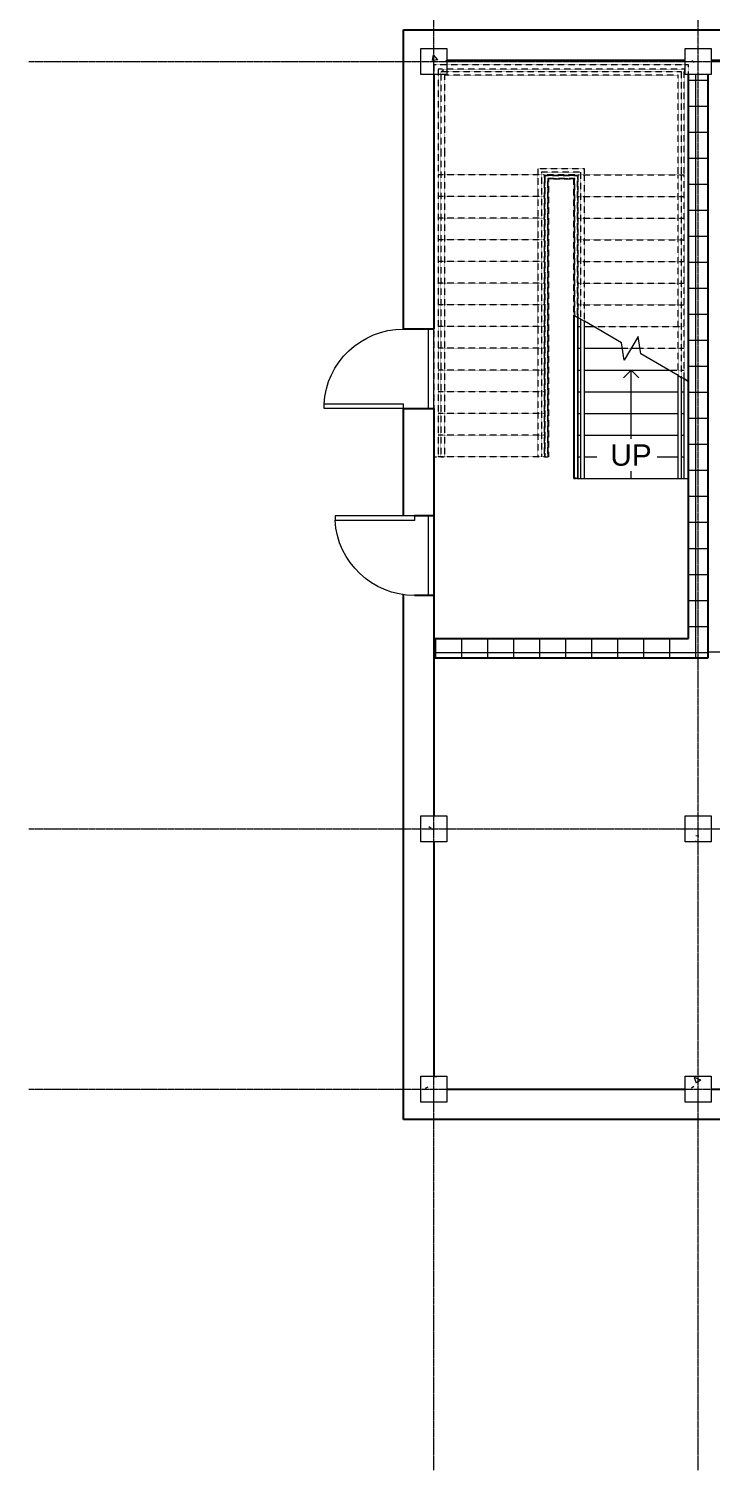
# Model space of a CAD drawing. Header units: millimetres. Extents: x -45493 to 8201, y -4031 to 23928.
# Drawn here: x -45493 to -37622, y -4031 to 12592 of the extents above; entities that cross this region are included whole.
import ezdxf

# ---------------------------------------------------------------- set-up
doc = ezdxf.new("R2010")
doc.units = ezdxf.units.MM
doc.linetypes.add('Grid Line', pattern=[22.225, 12.7, -3.175, 3.175, -3.175])
doc.linetypes.add('Overhead', pattern=[3.96875, 2.38125, -1.5875])
for name, color, linetype, lineweight in [('A-AREA', 32, 'Continuous', 9), ('A-DOOR', 31, 'Continuous', 9), ('A-FLOR-HRAL', 11, 'Continuous', 9), ('A-FLOR-HRAL-MBND', 50, 'Overhead', 9), ('A-WALL', 113, 'Continuous', 9), ('A-WALL-PATT', 111, 'Continuous', 9), ('S-COLS', 52, 'Continuous', 9), ('S-GRID', 1, 'Continuous', 9), ('S-STRS', 31, 'Continuous', 9), ('S-STRS-ANNO', 31, 'Continuous', 9), ('S-STRS-MBND', 31, 'Overhead', 9), ('S-STRS-TEXT', 31, 'Continuous', 9)]:
    doc.layers.add(name, color=color, linetype=linetype, lineweight=lineweight)
doc.styles.add('Arial', font='Arial.ttf', dxfattribs={"height": 245.883234})
pattern_1 = [(0, (0, 0), (0, 300), []), (90, (0, 0), (-300, 2e-14), [])]

# ---------------------------------------------------------------- blocks, each defined once
blk = doc.blocks.new('M_Concrete-Square-Column - 300 x 300mm-V24-1st Floor Dimensioned Plan')
at = {"layer": 'S-COLS'}
h = blk.add_hatch(dxfattribs=at)
h.set_pattern_fill('FP_25', color=256, style=0, pattern_type=2)
h.set_pattern_definition([(230, (37702.4, 12214.2), (-728.7365, 63.756), [76.2, -838.2]), (175, (37702.4, 12214.2), (140.972, -764.228), [60.96, -670.56]), (280.451, (37641.7, 12219.54), (-587.77, -700.467), [64.76, -712.36]), (226.184, (37702.4, 12011), (-1084.316, 168.17), [114.3, -1257.3]), (276.636, (37612.1, 12025), (-949.61, -989.71), [97.14, -1068.54]), (171.184, (37702.4, 12011), (-949.62, -989.7), [91.44, -1005.84]), (201, (37600.8, 12061.8), (-606.458, 409.061), [76.2, -838.2]), (146, (37600.8, 12061.8), (-247.208, -736.753), [60.96, -670.56]), (251.451, (37550.3, 12095.9), (-853.668, -327.685), [64.76, -712.36]), (217.5, (37702.43, 12214.23), (-12.3547, -338.2201), [33.528, -628.904, 33.528, -1320.292]), (217.5, (37702.43, 12214.23), (-12.3547, -338.2201), [-695.96, -647.192, 33.528, -639.572]), (187.5, (37702.43, 12214.23), (-267.279, -400.722), [33.528, -354.584, 33.528, -870.204]), (187.5, (37702.43, 12214.23), (-267.279, -400.722), [-421.64, -613.664, 33.528, -223.012]), (147.5, (37929, 12214.23), (-542.3633, 22.9153), [33.528, -220.472, 33.528, -1810.512]), (147.5, (37929, 12214.23), (-542.3633, 22.9153), [-287.528, -758.952, 33.528, -1018.032]), (137.5, (38030.6, 12214.23), (-592.517, -101.707), [33.528, -296.672, 33.528, -492.76, -746.76]), (137.5, (38030.6, 12214.23), (-592.517, -101.707), [-856.488, 33.528, -713.232])])
h.paths.add_polyline_path([(150, 150), (-150, 150), (-150, -150), (150, -150)], flags=0)
for p, q in [((150, 150), (-150, 150)), ((-150, 150), (-150, -150)), ((150, -150), (150, 150)), ((-150, -150), (150, -150))]:
    blk.add_line(p, q, dxfattribs=at)
blk = doc.blocks.new('M_Concrete-Square-Column - 300 x 300mm-V25-1st Floor Dimensioned Plan')
at = {"layer": 'S-COLS'}
h = blk.add_hatch(dxfattribs=at)
h.set_pattern_fill('FP_26', color=256, style=0, pattern_type=2)
h.set_pattern_definition([(230, (37702.4, 3364.2), (-728.7365, 63.756), [76.2, -838.2]), (175, (37702.4, 3364.2), (140.972, -764.228), [60.96, -670.56]), (280.451, (37641.7, 3369.54), (-587.77, -700.467), [64.76, -712.36]), (226.184, (37702.4, 3161), (-1084.316, 168.17), [114.3, -1257.3]), (276.636, (37612.1, 3175), (-949.61, -989.71), [97.14, -1068.54]), (171.184, (37702.4, 3161), (-949.62, -989.7), [91.44, -1005.84]), (201, (37600.8, 3211.8), (-606.458, 409.061), [76.2, -838.2]), (146, (37600.8, 3211.8), (-247.208, -736.753), [60.96, -670.56]), (251.451, (37550.3, 3245.9), (-853.668, -327.685), [64.76, -712.36]), (217.5, (37702.43, 3364.22), (-12.3547, -338.2201), [33.528, -628.904, 33.528, -647.192, -673.1]), (217.5, (37702.43, 3364.22), (-12.3547, -338.2201), [-1343.152, 33.528, -639.572]), (187.5, (37702.43, 3364.22), (-267.279, -400.722), [33.528, -354.584, 33.528, -870.204]), (187.5, (37702.43, 3364.22), (-267.279, -400.722), [-421.64, -613.664, 33.528, -223.012]), (147.5, (37929, 3364.22), (-542.3633, 22.9153), [33.528, -220.472, 33.528, -1810.512]), (147.5, (37929, 3364.22), (-542.3633, 22.9153), [-287.528, -758.952, 33.528, -1018.032]), (137.5, (38030.6, 3364.22), (-592.517, -101.707), [33.528, -296.672, 33.528, -492.76, -746.76]), (137.5, (38030.6, 3364.22), (-592.517, -101.707), [-856.488, 33.528, -713.232])])
h.paths.add_polyline_path([(150, 150), (-150, 150), (-150, -150), (150, -150)], flags=0)
for p, q in [((150, 150), (-150, 150)), ((-150, 150), (-150, -150)), ((150, -150), (150, 150)), ((-150, -150), (150, -150))]:
    blk.add_line(p, q, dxfattribs=at)
blk = doc.blocks.new('M_Concrete-Square-Column - 300 x 300mm-V26-1st Floor Dimensioned Plan')
at = {"layer": 'S-COLS'}
h = blk.add_hatch(dxfattribs=at)
h.set_pattern_fill('FP_27', color=256, style=0, pattern_type=2)
h.set_pattern_definition([(230, (37702.4, 364.2), (-728.7365, 63.756), [76.2, -838.2]), (175, (37702.4, 364.2), (140.972, -764.228), [60.96, -670.56]), (280.451, (37641.7, 369.54), (-587.77, -700.467), [64.76, -712.36]), (226.184, (37702.4, 161), (-1084.316, 168.17), [114.3, -1257.3]), (276.636, (37612.1, 175), (-949.61, -989.71), [97.14, -1068.54]), (171.184, (37702.4, 161), (-949.62, -989.7), [91.44, -1005.84]), (201, (37600.8, 211.8), (-606.458, 409.061), [76.2, -838.2]), (146, (37600.8, 211.8), (-247.208, -736.753), [60.96, -670.56]), (251.451, (37550.3, 245.9), (-853.668, -327.685), [64.76, -712.36]), (217.5, (37702.43, 364.23), (-12.3547, -338.2201), [33.528, -628.904, 33.528, -647.192, -673.1]), (217.5, (37702.43, 364.23), (-12.3547, -338.2201), [-1343.152, 33.528, -639.572]), (187.5, (37702.43, 364.23), (-267.279, -400.722), [33.528, -354.584, 33.528, -613.664, -256.54]), (187.5, (37702.43, 364.23), (-267.279, -400.722), [-1035.304, 33.528, -223.012]), (147.5, (37929, 364.23), (-542.3633, 22.9153), [33.528, -220.472, 33.528, -758.952, -1051.56]), (147.5, (37929, 364.23), (-542.3633, 22.9153), [-1046.48, 33.528, -1018.032]), (137.5, (38030.6, 364.23), (-592.517, -101.707), [33.528, -296.672, 33.528, -492.76, -746.76]), (137.5, (38030.6, 364.23), (-592.517, -101.707), [-856.488, 33.528, -713.232])])
h.paths.add_polyline_path([(150, 150), (-150, 150), (-150, -150), (150, -150)], flags=0)
for p, q in [((150, 150), (-150, 150)), ((-150, 150), (-150, -150)), ((150, -150), (150, 150)), ((-150, -150), (150, -150))]:
    blk.add_line(p, q, dxfattribs=at)
blk = doc.blocks.new('M_Concrete-Square-Column - 300 x 300mm-V27-1st Floor Dimensioned Plan')
at = {"layer": 'S-COLS'}
h = blk.add_hatch(dxfattribs=at)
h.set_pattern_fill('FP_28', color=256, style=0, pattern_type=2)
h.set_pattern_definition([(230, (40752.4, 12214.2), (-728.7365, 63.756), [76.2, -838.2]), (175, (40752.4, 12214.2), (140.972, -764.228), [60.96, -670.56]), (280.451, (40691.7, 12219.54), (-587.77, -700.467), [64.76, -712.36]), (226.184, (40752.4, 12011), (-1084.316, 168.171), [114.3, -1257.3]), (276.636, (40662.1, 12025), (-949.61, -989.71), [97.14, -1068.54]), (171.184, (40752.4, 12011), (-949.62, -989.7), [91.44, -1005.84]), (201, (40650.8, 12061.8), (-606.458, 409.0606), [76.2, -838.2]), (146, (40650.8, 12061.8), (-247.208, -736.753), [60.96, -670.56]), (251.451, (40600.3, 12095.9), (-853.668, -327.685), [64.76, -712.36]), (217.5, (40752.43, 12214.23), (-12.3547, -338.2201), [33.528, -628.904, 33.528, -1320.292]), (217.5, (40752.43, 12214.23), (-12.3547, -338.2201), [-695.96, -647.192, 33.528, -639.572]), (187.5, (40752.43, 12214.23), (-267.279, -400.722), [33.528, -354.584, 33.528, -870.204]), (187.5, (40752.43, 12214.23), (-267.279, -400.722), [-421.64, -613.664, 33.528, -223.012]), (147.5, (40979, 12214.23), (-542.3633, 22.9153), [33.528, -220.472, 33.528, -1810.512]), (147.5, (40979, 12214.23), (-542.3633, 22.9153), [-287.528, -758.952, 33.528, -1018.032]), (137.5, (41080.6, 12214.23), (-592.517, -101.707), [33.528, -296.672, 33.528, -492.76, -746.76]), (137.5, (41080.6, 12214.23), (-592.517, -101.707), [-856.488, 33.528, -713.232])])
h.paths.add_polyline_path([(150, 150), (-150, 150), (-150, -150), (150, -150)], flags=0)
for p, q in [((150, 150), (-150, 150)), ((-150, 150), (-150, -150)), ((150, -150), (150, 150)), ((-150, -150), (150, -150))]:
    blk.add_line(p, q, dxfattribs=at)
blk = doc.blocks.new('M_Concrete-Square-Column - 300 x 300mm-V28-1st Floor Dimensioned Plan')
at = {"layer": 'S-COLS'}
h = blk.add_hatch(dxfattribs=at)
h.set_pattern_fill('FP_29', color=256, style=0, pattern_type=2)
h.set_pattern_definition([(230, (40752.4, 3364.2), (-728.7365, 63.756), [76.2, -838.2]), (175, (40752.4, 3364.2), (140.972, -764.228), [60.96, -670.56]), (280.451, (40691.7, 3369.54), (-587.77, -700.467), [64.76, -712.36]), (226.184, (40752.4, 3161), (-1084.316, 168.17), [114.3, -1257.3]), (276.636, (40662.1, 3175), (-949.61, -989.71), [97.14, -1068.54]), (171.184, (40752.4, 3161), (-949.62, -989.7), [91.44, -1005.84]), (201, (40650.8, 3211.8), (-606.458, 409.061), [76.2, -838.2]), (146, (40650.8, 3211.8), (-247.208, -736.753), [60.96, -670.56]), (251.451, (40600.3, 3245.9), (-853.668, -327.685), [64.76, -712.36]), (217.5, (40752.43, 3364.22), (-12.3547, -338.2201), [33.528, -628.904, 33.528, -647.192, -673.1]), (217.5, (40752.43, 3364.22), (-12.3547, -338.2201), [-1343.152, 33.528, -639.572]), (187.5, (40752.43, 3364.22), (-267.279, -400.722), [33.528, -354.584, 33.528, -870.204]), (187.5, (40752.43, 3364.22), (-267.279, -400.722), [-421.64, -613.664, 33.528, -223.012]), (147.5, (40979, 3364.22), (-542.3633, 22.9153), [33.528, -220.472, 33.528, -1810.512]), (147.5, (40979, 3364.22), (-542.3633, 22.9153), [-287.528, -758.952, 33.528, -1018.032]), (137.5, (41080.6, 3364.22), (-592.517, -101.707), [33.528, -296.672, 33.528, -492.76, -746.76]), (137.5, (41080.6, 3364.22), (-592.517, -101.707), [-856.488, 33.528, -713.232])])
h.paths.add_polyline_path([(150, 150), (-150, 150), (-150, -150), (150, -150)], flags=0)
for p, q in [((150, 150), (-150, 150)), ((-150, 150), (-150, -150)), ((150, -150), (150, 150)), ((-150, -150), (150, -150))]:
    blk.add_line(p, q, dxfattribs=at)
blk = doc.blocks.new('M_Concrete-Square-Column - 300 x 300mm-V29-1st Floor Dimensioned Plan')
at = {"layer": 'S-COLS'}
h = blk.add_hatch(dxfattribs=at)
h.set_pattern_fill('FP_30', color=256, style=0, pattern_type=2)
h.set_pattern_definition([(230, (40752.4, 364.2), (-728.7365, 63.756), [76.2, -838.2]), (175, (40752.4, 364.2), (140.972, -764.228), [60.96, -670.56]), (280.451, (40691.7, 369.54), (-587.77, -700.467), [64.76, -712.36]), (226.184, (40752.4, 161), (-1084.316, 168.17), [114.3, -1257.3]), (276.636, (40662.1, 175), (-949.61, -989.71), [97.14, -1068.54]), (171.184, (40752.4, 161), (-949.62, -989.7), [91.44, -1005.84]), (201, (40650.8, 211.8), (-606.458, 409.061), [76.2, -838.2]), (146, (40650.8, 211.8), (-247.208, -736.753), [60.96, -670.56]), (251.451, (40600.3, 245.9), (-853.668, -327.685), [64.76, -712.36]), (217.5, (40752.43, 364.23), (-12.3547, -338.2201), [33.528, -628.904, 33.528, -647.192, -673.1]), (217.5, (40752.43, 364.23), (-12.3547, -338.2201), [-1343.152, 33.528, -639.572]), (187.5, (40752.43, 364.23), (-267.279, -400.722), [33.528, -354.584, 33.528, -613.664, -256.54]), (187.5, (40752.43, 364.23), (-267.279, -400.722), [-1035.304, 33.528, -223.012]), (147.5, (40979, 364.23), (-542.3633, 22.9153), [33.528, -220.472, 33.528, -758.952, -1051.56]), (147.5, (40979, 364.23), (-542.3633, 22.9153), [-1046.48, 33.528, -1018.032]), (137.5, (41080.6, 364.23), (-592.517, -101.707), [33.528, -296.672, 33.528, -492.76, -746.76]), (137.5, (41080.6, 364.23), (-592.517, -101.707), [-856.488, 33.528, -713.232])])
h.paths.add_polyline_path([(150, 150), (-150, 150), (-150, -150), (150, -150)], flags=0)
for p, q in [((150, 150), (-150, 150)), ((-150, 150), (-150, -150)), ((150, -150), (150, 150)), ((-150, -150), (150, -150))]:
    blk.add_line(p, q, dxfattribs=at)
blk = doc.blocks.new('M_Single-Flush - 0915 x 2134mm-145189-1st Floor Dimensioned Plan')
at = {"layer": 'A-DOOR', "lineweight": 18}
for p, q in [((406, -112), (406, -1028)), ((458, -112), (406, -112)), ((458, -112), (458, -1028)), ((458, -1028), (406, -1028))]:
    blk.add_line(p, q, dxfattribs=at)
at = {"layer": 'A-DOOR'}
blk.add_arc((458, -112), 917, 180, 266.8107, dxfattribs=at)
blk = doc.blocks.new('M_Single-Flush - 0915 x 2134mm-145464-1st Floor Dimensioned Plan')
at = {"layer": 'A-DOOR', "lineweight": 18}
for p, q in [((406, 176), (406, 1091)), ((458, 1091), (406, 1091)), ((458, 176), (458, 1091)), ((458, 176), (406, 176))]:
    blk.add_line(p, q, dxfattribs=at)
at = {"layer": 'A-DOOR'}
blk.add_arc((458, 176), 917, 93.1893, 180, dxfattribs=at)
blk = doc.blocks.new('Railing - 30mm-212910-1st Floor Dimensioned Plan')
at = {"layer": 'A-FLOR-HRAL'}
blk.add_arc((0, 0), 15, 360, 180, dxfattribs=at)
blk = doc.blocks.new('Railing - Railing-213020-1st Floor Dimensioned Plan')
at = {"layer": 'A-FLOR-HRAL'}
for p, q in [((39055, 9242), (39015, 9219)), ((39015, 7407), (39015, 9219)), ((39055, 7407), (39055, 9242)), ((39130, 9285), (39090, 9262)), ((39090, 7407), (39090, 9262)), ((39130, 7407), (39130, 9285)), ((39055, 7407), (39015, 7407)), ((39101, 7407), (39090, 7407)), ((39130, 7407), (39119, 7407))]:
    blk.add_line(p, q, dxfattribs=at)
at = {"layer": 'A-FLOR-HRAL-MBND'}
for p, q in [((39015, 10977), (39550, 10977)), ((39015, 10907), (39015, 10977)), ((39550, 10977), (39550, 7657)), ((39015, 9219), (39015, 10907)), ((39055, 10937), (39510, 10937)), ((39055, 9242), (39055, 10937)), ((39090, 10902), (39475, 10902)), ((39090, 9262), (39090, 10902)), ((39095, 10897), (39470, 10897)), ((39095, 9265), (39095, 10897)), ((39095, 10897), (39470, 10897)), ((39095, 9265), (39095, 10897)), ((39095, 10897), (39470, 10897)), ((39095, 9265), (39095, 10897)), ((39095, 10897), (39470, 10897)), ((39095, 9265), (39095, 10897)), ((39095, 10897), (39470, 10897)), ((39095, 9265), (39095, 10897)), ((39095, 10897), (39470, 10897)), ((39095, 9265), (39095, 10897)), ((39125, 10867), (39440, 10867)), ((39125, 9282), (39125, 10867)), ((39125, 10867), (39440, 10867)), ((39125, 9282), (39125, 10867)), ((39125, 10867), (39440, 10867)), ((39125, 9282), (39125, 10867)), ((39125, 10867), (39440, 10867)), ((39125, 9282), (39125, 10867)), ((39125, 10867), (39440, 10867)), ((39125, 9282), (39125, 10867)), ((39125, 10867), (39440, 10867)), ((39125, 9282), (39125, 10867)), ((39130, 10862), (39435, 10862)), ((39130, 9285), (39130, 10862)), ((39435, 10862), (39435, 7657)), ((39440, 10867), (39440, 7657)), ((39440, 10867), (39440, 7657)), ((39440, 10867), (39440, 7657)), ((39440, 10867), (39440, 7657)), ((39440, 10867), (39440, 7657)), ((39440, 10867), (39440, 7657)), ((39470, 10897), (39470, 7657)), ((39470, 10897), (39470, 7657)), ((39470, 10897), (39470, 7657)), ((39470, 10897), (39470, 7657)), ((39470, 10897), (39470, 7657)), ((39470, 10897), (39470, 7657)), ((39475, 10902), (39475, 7657)), ((39510, 10937), (39510, 7657)), ((39475, 7657), (39435, 7657)), ((39470, 7657), (39440, 7657)), ((39470, 7657), (39440, 7657)), ((39470, 7657), (39440, 7657)), ((39470, 7657), (39440, 7657)), ((39470, 7657), (39440, 7657)), ((39470, 7657), (39440, 7657)), ((39550, 7657), (39510, 7657))]:
    blk.add_line(p, q, dxfattribs=at)
at = {"rotation": 180}
blk.add_blockref('Railing - 30mm-212910-1st Floor Dimensioned Plan', (39110, 7419), dxfattribs=at)
blk = doc.blocks.new('Railing - Railing-213024-1st Floor Dimensioned Plan')
at = {"layer": 'A-FLOR-HRAL'}
for p, q in [((37935, 8595), (37895, 8572)), ((37895, 7407), (37895, 8572)), ((37935, 7407), (37935, 8595)), ((37935, 7407), (37895, 7407))]:
    blk.add_line(p, q, dxfattribs=at)
at = {"layer": 'A-FLOR-HRAL-MBND'}
for p, q in [((37895, 12097), (40670, 12097)), ((37895, 10907), (37895, 12097)), ((37935, 12057), (40630, 12057)), ((37935, 10907), (37935, 12057)), ((40630, 12057), (40630, 11157)), ((40670, 12097), (40670, 11157)), ((40630, 11157), (40630, 7657)), ((40670, 11157), (40670, 7657)), ((37895, 8572), (37895, 10907)), ((37935, 8595), (37935, 10907)), ((40670, 7657), (40630, 7657))]:
    blk.add_line(p, q, dxfattribs=at)

msp = doc.modelspace()

# ---------------------------------------------------------------- hatches: boundary and pattern name
at = {"layer": 'A-WALL-PATT'}
h = msp.add_hatch(dxfattribs=at)
h.set_pattern_fill('FP_41', color=256, style=0, pattern_type=2)
h.set_pattern_definition(pattern_1)
h.paths.add_polyline_path([(-37659.8, 5334.2), (-37884.8, 5334.2), (-37884.8, 12064.2), (-37659.8, 12064.2), (-37659.8, 5368.6)], flags=0)
h = msp.add_hatch(dxfattribs=at)
h.set_pattern_fill('FP_41', color=256, style=0, pattern_type=2)
h.set_pattern_definition(pattern_1)
h.paths.add_polyline_path([(-40820.3, 5559.2), (-40820.3, 5334.2), (-37884.8, 5334.2), (-37884.8, 5559.2)])

# ---------------------------------------------------------------- linework, layer by layer
at = {"layer": 'A-AREA'}
msp.add_line((-35091.5, 5404), (-37659.8, 5404), dxfattribs=at)
at = {"layer": 'A-WALL', "lineweight": 25}
for p, q in [((-41172.8, 12579.3), (-37290.7, 12579.3)), ((-41172.8, 9126.9), (-41172.8, 12579.3)), ((-37922.3, 12226.9), (-40672.3, 12226.9)), ((-37290.7, 12226.9), (-37622.3, 12226.9)), ((-40820.3, 12064.2), (-40820.3, 9126.9)), ((-37884.8, 5559.2), (-37884.8, 12064.2)), ((-37659.8, 12064.2), (-37659.8, 5334.2)), ((-40820.3, 9126.9), (-41172.8, 9126.9)), ((-41172.8, 8211.9), (-40820.3, 8211.9)), ((-41172.8, 6974.2), (-41172.8, 8211.9)), ((-40820.3, 8211.9), (-40820.3, 3514.2)), ((-40820.3, 6974.2), (-41045.3, 6974.2)), ((-41172.8, 11.8), (-41172.8, 6066.4)), ((-41045.3, 6059.2), (-40820.3, 6059.2)), ((-40820.3, 6059.2), (-40820.3, 5559.2)), ((-40820.3, 5559.2), (-37884.8, 5559.2)), ((-37659.8, 5334.2), (-40820.3, 5334.2)), ((-40820.3, 3214.2), (-40820.3, 514.2)), ((-40672.3, 364.2), (-37922.3, 364.2)), ((-37622.3, 364.2), (-32672.3, 364.2)), ((-10872.3, 11.8), (-41172.8, 11.8))]:
    msp.add_line(p, q, dxfattribs=at)
at = {"layer": 'A-WALL'}
for p, q in [((-40884, 8211.9), (-40884, 9126.9)), ((-40884, 6059.2), (-40884, 6974.2))]:
    msp.add_line(p, q, dxfattribs=at)
at = {"layer": 'S-GRID', "linetype": 'Grid Line'}
for p, q in [((-40822.3, -4031.1), (-40822.3, 19281.6)), ((-37772.3, -4031.1), (-37772.3, 19281.6)), ((-45492.8, 12214.2), (6901.3, 12214.2)), ((-45492.8, 3364.2), (6901.3, 3364.2)), ((-45492.8, 364.2), (6901.3, 364.2))]:
    msp.add_line(p, q, dxfattribs=at)
at = {"layer": 'S-STRS'}
for p, q in [((-39199.8, 9285), (-39204.8, 9287.9)), ((-39204.8, 7406.9), (-39204.8, 9287.9)), ((-39204.8, 9287.9), (-39199.8, 9285)), ((-39154.8, 9259.1), (-39159.8, 9261.9)), ((-39159.8, 9261.9), (-39154.8, 9259.1)), ((-39124.8, 9241.7), (-39154.8, 9259.1)), ((-39154.8, 7406.9), (-39154.8, 9259.1)), ((-39154.8, 9156.9), (-39124.8, 9156.9)), ((-38654.8, 8970.4), (-39084.8, 9218.7)), ((-39084.8, 9156.9), (-38977.8, 9156.9)), ((-38465.4, 9044.4), (-38624.1, 8769.4)), ((-38434.8, 8843.4), (-38465.4, 9044.4)), ((-39154.8, 8906.9), (-39124.8, 8906.9)), ((-39084.8, 8906.9), (-38645.1, 8906.9)), ((-38624.1, 8769.4), (-38654.8, 8970.4)), ((-38544.8, 8906.9), (-38444.5, 8906.9)), ((-38004.8, 8595.2), (-38434.8, 8843.4)), ((-39154.8, 8656.9), (-39124.8, 8656.9)), ((-39084.8, 8656.9), (-38111.7, 8656.9)), ((-37934.8, 8554.8), (-37964.8, 8572.1)), ((-37884.8, 8525.9), (-37934.8, 8554.8)), ((-37934.8, 7406.9), (-37934.8, 8554.8)), ((-37934.8, 8554.8), (-37884.8, 8525.9)), ((-39154.8, 8406.9), (-39124.8, 8406.9)), ((-39084.8, 8406.9), (-38004.8, 8406.9)), ((-37964.8, 8406.9), (-37934.8, 8406.9)), ((-39154.8, 8156.9), (-39124.8, 8156.9)), ((-39084.8, 8156.9), (-38004.8, 8156.9)), ((-37964.8, 8156.9), (-37934.8, 8156.9)), ((-39154.8, 7906.9), (-39124.8, 7906.9)), ((-39084.8, 7906.9), (-38004.8, 7906.9)), ((-37964.8, 7906.9), (-37934.8, 7906.9)), ((-39154.8, 7656.9), (-39124.8, 7656.9)), ((-39084.8, 7656.9), (-38004.8, 7656.9)), ((-37964.8, 7656.9), (-37934.8, 7656.9)), ((-39204.8, 7406.9), (-39199.8, 7406.9)), ((-39159.8, 7406.9), (-39154.8, 7406.9)), ((-39154.8, 7406.9), (-39124.8, 7406.9)), ((-39084.8, 7406.9), (-38004.8, 7406.9)), ((-37964.8, 7406.9), (-37934.8, 7406.9)), ((-37934.8, 7406.9), (-37884.8, 7406.9))]:
    msp.add_line(p, q, dxfattribs=at)
at = {"layer": 'S-STRS-ANNO'}
for p in [(-38633.2, 8568.5), (-38456.4, 8568.5), (-38544.8, 7406.9)]:
    msp.add_line(p, (-38544.8, 8656.9), dxfattribs=at)
at = {"layer": 'S-STRS-MBND'}
for p, q in [((-40820.3, 12176.9), (-40820.3, 10906.9)), ((-37884.8, 12176.9), (-40820.3, 12176.9)), ((-37884.8, 10906.9), (-37884.8, 12176.9)), ((-40770.3, 12126.9), (-40770.3, 10906.9)), ((-37934.8, 12126.9), (-40770.3, 12126.9)), ((-40770.3, 12126.9), (-40770.3, 10906.9)), ((-37934.8, 12126.9), (-40770.3, 12126.9)), ((-37934.8, 10906.9), (-37934.8, 12126.9)), ((-37934.8, 10906.9), (-37934.8, 12126.9)), ((-40820.3, 10906.9), (-40820.3, 7656.9)), ((-39550.3, 10906.9), (-40770.3, 10906.9)), ((-40770.3, 10906.9), (-40770.3, 7656.9)), ((-40770.3, 10906.9), (-40770.3, 7656.9)), ((-39550.3, 10906.9), (-39550.3, 7656.9)), ((-39154.8, 10906.9), (-39550.3, 10906.9)), ((-39550.3, 10906.9), (-39550.3, 7656.9)), ((-39154.8, 10906.9), (-39550.3, 10906.9)), ((-39500.3, 10856.9), (-39500.3, 7656.9)), ((-39204.8, 10856.9), (-39500.3, 10856.9)), ((-39204.8, 9287.9), (-39204.8, 10856.9)), ((-39154.8, 10906.9), (-37934.8, 10906.9)), ((-39154.8, 9259.1), (-39154.8, 10906.9)), ((-39154.8, 9259.1), (-39154.8, 10906.9)), ((-37934.8, 8554.8), (-37934.8, 10906.9)), ((-37934.8, 8554.8), (-37934.8, 10906.9)), ((-37884.8, 8525.9), (-37884.8, 10906.9)), ((-39550.3, 10656.9), (-40770.3, 10656.9)), ((-39154.8, 10656.9), (-37934.8, 10656.9)), ((-39550.3, 10406.9), (-40770.3, 10406.9)), ((-39154.8, 10406.9), (-37934.8, 10406.9)), ((-39550.3, 10156.9), (-40770.3, 10156.9)), ((-39154.8, 10156.9), (-37934.8, 10156.9)), ((-39550.3, 9906.9), (-40770.3, 9906.9)), ((-39154.8, 9906.9), (-37934.8, 9906.9)), ((-39550.3, 9656.9), (-40770.3, 9656.9)), ((-39154.8, 9656.9), (-37934.8, 9656.9)), ((-39550.3, 9406.9), (-40770.3, 9406.9)), ((-39154.8, 9406.9), (-37934.8, 9406.9)), ((-39550.3, 9156.9), (-40770.3, 9156.9)), ((-38977.8, 9156.9), (-37934.8, 9156.9)), ((-39550.3, 8906.9), (-40770.3, 8906.9)), ((-38645.1, 8906.9), (-38544.8, 8906.9)), ((-38444.5, 8906.9), (-37934.8, 8906.9)), ((-39550.3, 8656.9), (-40770.3, 8656.9)), ((-38111.7, 8656.9), (-37934.8, 8656.9)), ((-39550.3, 8406.9), (-40770.3, 8406.9)), ((-39550.3, 8156.9), (-40770.3, 8156.9)), ((-39550.3, 7906.9), (-40770.3, 7906.9)), ((-40820.3, 7656.9), (-40770.3, 7656.9)), ((-39550.3, 7656.9), (-40770.3, 7656.9)), ((-39500.3, 7656.9), (-39550.3, 7656.9))]:
    msp.add_line(p, q, dxfattribs=at)

# ---------------------------------------------------------------- block references
at = {"layer": 'A-DOOR', "xscale": -1}
for name, p, rotation in [('M_Single-Flush - 0915 x 2134mm-145464-1st Floor Dimensioned Plan', (-40996.5, 8669.4), 90), ('M_Single-Flush - 0915 x 2134mm-145189-1st Floor Dimensioned Plan', (-40932.8, 6516.7), 270)]:
    msp.add_blockref(name, p, dxfattribs=dict(at, rotation=rotation))
at = {"layer": 'A-FLOR-HRAL', "xscale": -1}
for name in ['Railing - Railing-213024-1st Floor Dimensioned Plan', 'Railing - Railing-213020-1st Floor Dimensioned Plan']:
    msp.add_blockref(name, (-69.8, 0), dxfattribs=at)
at = {"layer": 'S-COLS', "xscale": -1, "rotation": 180}
for name, p in [('M_Concrete-Square-Column - 300 x 300mm-V27-1st Floor Dimensioned Plan', (-40822.3, 12214.2)), ('M_Concrete-Square-Column - 300 x 300mm-V24-1st Floor Dimensioned Plan', (-37772.3, 12214.2)), ('M_Concrete-Square-Column - 300 x 300mm-V28-1st Floor Dimensioned Plan', (-40822.3, 3364.2)), ('M_Concrete-Square-Column - 300 x 300mm-V25-1st Floor Dimensioned Plan', (-37772.3, 3364.2)), ('M_Concrete-Square-Column - 300 x 300mm-V29-1st Floor Dimensioned Plan', (-40822.3, 364.2)), ('M_Concrete-Square-Column - 300 x 300mm-V26-1st Floor Dimensioned Plan', (-37772.3, 364.2))]:
    msp.add_blockref(name, p, dxfattribs=at)

# ---------------------------------------------------------------- next in the draw order: texts
at = {"layer": 'S-STRS-TEXT', "insert": (-38308.2, 7799), "char_height": 245.88, "width": 567.692, "attachment_point": 3, "line_spacing_factor": 0.938532, "style": 'Arial', "bg_fill": 3, "box_fill_scale": 1.25, "bg_fill_color": 0, "bg_fill_transparency": 0}
msp.add_mtext('UP', dxfattribs=at)

doc.saveas('drawing.dxf')
